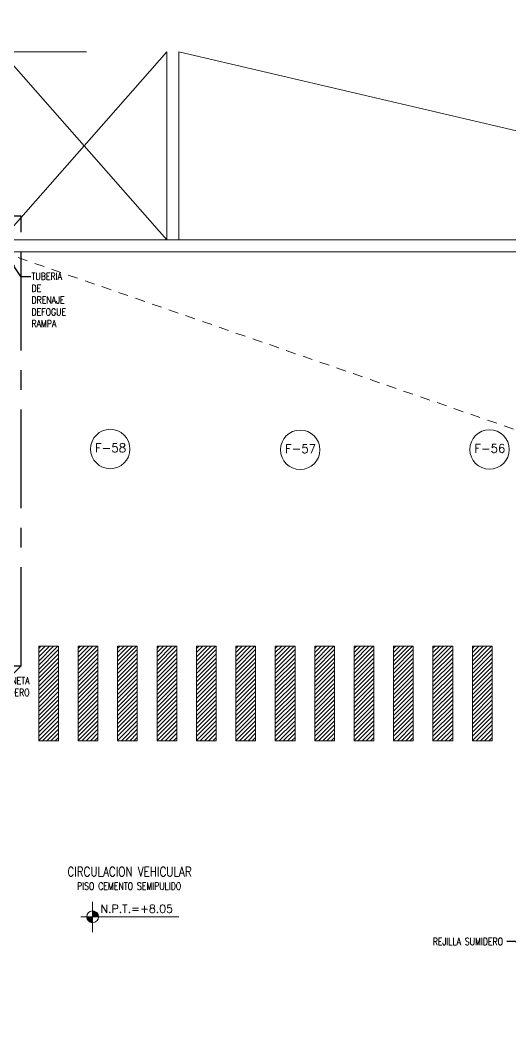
# Model space of a CAD drawing. Header units: millimetres. Extents: x 2085 to 2829, y 1352 to 1631.
# Drawn here: x 2164.4 to 2170.62, y 1369.38 to 1382.03 of the extents above; entities that cross this region are included whole.
import ezdxf
from ezdxf import colors
from ezdxf.entities.mleader import LeaderData, LeaderLine
from ezdxf.enums import TextEntityAlignment as Align
from ezdxf.math import Vec2, Vec3

# ---------------------------------------------------------------- set-up
doc = ezdxf.new("R2010")
doc.units = ezdxf.units.MM
doc.linetypes.add('CENTER', pattern=[2, 1.25, -0.25, 0.25, -0.25])
doc.linetypes.add('HIDDEN2', pattern=[0.1875, 0.125, -0.0625])
doc.layers.get('0').update_dxf_attribs({"color": 251, "lineweight": 9})
for name, color, linetype, lineweight in [('A-MURO BAJO', 251, 'Continuous', 9), ('A-NIVELES-NPT', 251, 'Continuous', 9), ('A-NUMERO ESTAC', 251, 'Continuous', 13), ('A-PROYECCIONES', 251, 'HIDDEN2', 9), ('A-TEXTO-ACABADO PISO', 251, 'Continuous', 13), ('A-TEXTO-AMBIENTES', 251, 'Continuous', 9), ('A-TEXTO-INDICACIONES', 251, 'Continuous', 13), ('A_50_CortesElev', 251, 'CENTER', 13), ('CIRCULACION PEATONAL', 251, 'Continuous', 13)]:
    doc.layers.add(name, color=color, linetype=linetype, lineweight=lineweight)
doc.styles.add('R80', font='romans.shx', dxfattribs={"width": 0.8, "oblique": 15, "height": 0.1})
doc.styles.add('ROMANS', font='romans.shx', dxfattribs={"width": 0.8})
doc.styles.add('TXT_COTAS', font='romans.shx', dxfattribs={"width": 0.8})

# ---------------------------------------------------------------- blocks, each defined once
blk = doc.blocks.new('*U115')
at = {"layer": 'CIRCULACION PEATONAL'}
h = blk.add_hatch(dxfattribs=at)
h.set_pattern_fill('ANSI31', color=256, scale=0.3)
h.set_pattern_definition([(45, (40.750368, 0), (-0.0265165, 0.0265165), [])])
h.paths.add_polyline_path([(41.047, 0.228), (40.797, 0.228), (40.797, -0.972), (41.047, -0.972)])
h = blk.add_hatch(dxfattribs=at)
h.set_pattern_fill('ANSI31', color=256, scale=0.3)
h.set_pattern_definition([(45, (41.250368, 0), (-0.0265165, 0.0265165), [])])
h.paths.add_polyline_path([(41.547, 0.228), (41.297, 0.228), (41.297, -0.972), (41.547, -0.972)])
h = blk.add_hatch(dxfattribs=at)
h.set_pattern_fill('ANSI31', color=256, scale=0.3)
h.set_pattern_definition([(45, (41.750368, 0), (-0.0265165, 0.0265165), [])])
h.paths.add_polyline_path([(42.047, 0.228), (41.797, 0.228), (41.797, -0.972), (42.047, -0.972)])
h = blk.add_hatch(dxfattribs=at)
h.set_pattern_fill('ANSI31', color=256, scale=0.3)
h.set_pattern_definition([(45, (42.250368, 0), (-0.0265165, 0.0265165), [])])
h.paths.add_polyline_path([(42.547, 0.228), (42.297, 0.228), (42.297, -0.972), (42.547, -0.972)])
h = blk.add_hatch(dxfattribs=at)
h.set_pattern_fill('ANSI31', color=256, scale=0.3)
h.set_pattern_definition([(45, (42.750368, 0), (-0.0265165, 0.0265165), [])])
h.paths.add_polyline_path([(43.047, 0.228), (42.797, 0.228), (42.797, -0.972), (43.047, -0.972)])
h = blk.add_hatch(dxfattribs=at)
h.set_pattern_fill('ANSI31', color=256, scale=0.3)
h.set_pattern_definition([(45, (43.250368, 0), (-0.0265165, 0.0265165), [])])
h.paths.add_polyline_path([(43.547, 0.228), (43.297, 0.228), (43.297, -0.972), (43.547, -0.972)])
h = blk.add_hatch(dxfattribs=at)
h.set_pattern_fill('ANSI31', color=256, scale=0.3)
h.set_pattern_definition([(45, (43.750368, 0), (-0.0265165, 0.0265165), [])])
h.paths.add_polyline_path([(44.047, 0.228), (43.797, 0.228), (43.797, -0.972), (44.047, -0.972)])
h = blk.add_hatch(dxfattribs=at)
h.set_pattern_fill('ANSI31', color=256, scale=0.3)
h.set_pattern_definition([(45, (44.250368, 0), (-0.0265165, 0.0265165), [])])
h.paths.add_polyline_path([(44.547, 0.228), (44.297, 0.228), (44.297, -0.972), (44.547, -0.972)])
h = blk.add_hatch(dxfattribs=at)
h.set_pattern_fill('ANSI31', color=256, scale=0.3)
h.set_pattern_definition([(45, (44.750368, 0), (-0.0265165, 0.0265165), [])])
h.paths.add_polyline_path([(45.047, 0.228), (44.797, 0.228), (44.797, -0.972), (45.047, -0.972)])
h = blk.add_hatch(dxfattribs=at)
h.set_pattern_fill('ANSI31', color=256, scale=0.3)
h.set_pattern_definition([(45, (45.250368, 0), (-0.0265165, 0.0265165), [])])
h.paths.add_polyline_path([(45.547, 0.228), (45.297, 0.228), (45.297, -0.972), (45.547, -0.972)])
h = blk.add_hatch(dxfattribs=at)
h.set_pattern_fill('ANSI31', color=256, scale=0.3)
h.set_pattern_definition([(45, (45.750368, 0), (-0.0265165, 0.0265165), [])])
h.paths.add_polyline_path([(46.047, 0.228), (45.797, 0.228), (45.797, -0.972), (46.047, -0.972)])
h = blk.add_hatch(dxfattribs=at)
h.set_pattern_fill('ANSI31', color=256, scale=0.3)
h.set_pattern_definition([(45, (46.250368, 0), (-0.0265165, 0.0265165), [])])
h.paths.add_polyline_path([(46.547, 0.228), (46.297, 0.228), (46.297, -0.972), (46.547, -0.972)])
for points in [[(40.797, -0.972), (41.047, -0.972), (41.047, 0.228), (40.797, 0.228)], [(41.297, -0.972), (41.547, -0.972), (41.547, 0.228), (41.297, 0.228)], [(41.797, -0.972), (42.047, -0.972), (42.047, 0.228), (41.797, 0.228)], [(42.297, -0.972), (42.547, -0.972), (42.547, 0.228), (42.297, 0.228)], [(42.797, -0.972), (43.047, -0.972), (43.047, 0.228), (42.797, 0.228)], [(43.297, -0.972), (43.547, -0.972), (43.547, 0.228), (43.297, 0.228)], [(43.797, -0.972), (44.047, -0.972), (44.047, 0.228), (43.797, 0.228)], [(44.297, -0.972), (44.547, -0.972), (44.547, 0.228), (44.297, 0.228)], [(44.797, -0.972), (45.047, -0.972), (45.047, 0.228), (44.797, 0.228)], [(45.297, -0.972), (45.547, -0.972), (45.547, 0.228), (45.297, 0.228)], [(45.797, -0.972), (46.047, -0.972), (46.047, 0.228), (45.797, 0.228)], [(46.297, -0.972), (46.547, -0.972), (46.547, 0.228), (46.297, 0.228)]]:
    blk.add_lwpolyline(points, close=True, dxfattribs=at)
blk = doc.blocks.new('SIM NIVEL PLANTA')
at = {"linetype": 'Continuous'}
h = blk.add_hatch(dxfattribs=at)
h.set_pattern_fill('_USER', color=256, scale=0.099996, angle=45, style=0, pattern_type=0)
h.set_pattern_definition([(45, (35396.10581, 26516.4892), (-0.0707080889, 0.0707080889), [])])
h.paths.add_polyline_path([(-17.03, 0), (-15.53, 0, 0.409209), (-17.03, 1.47)])
h.paths.add_polyline_path([(-18.53, 0, 0.419236), (-17.03, -1.53), (-17.03, 0)])
for p, q in [((-17.03, -3.97), (-17.03, 3.72)), ((4.81, 0), (-20, 0))]:
    blk.add_line(p, q)
blk.add_circle((-17.03, -0.03), 1.5, dxfattribs=at)
at = {"style": 'R80'}
blk.add_attdef('N.P.T.+0.00', text='', height=2.03, dxfattribs=at).set_placement((-5.83, 2.01), align=Align.MIDDLE_CENTER)
blk = doc.blocks.new('EJE')
at = {"linetype": 'Continuous'}
blk.add_circle((0, 0), 0.5, dxfattribs=at)
at = {"layer": 'A-TEXTO-INDICACIONES', "style": 'ROMANS'}
blk.add_attdef('EJE', text='', height=0.22, rotation=0, dxfattribs=at).set_placement((0.007, 0.028), align=Align.MIDDLE_CENTER)

msp = doc.modelspace()

# ---------------------------------------------------------------- linework, layer by layer
msp.add_lwpolyline([(2114.545, 1381.747), (2138.896, 1381.626), (2138.966, 1382.03), (2139.054, 1381.238), (2139.102, 1381.626), (2165.245, 1381.626)])
at = {"color": 1}
msp.add_lwpolyline([(2114.546, 1381.744), (2138.898, 1381.624), (2138.967, 1382.027), (2139.055, 1381.235), (2139.103, 1381.624), (2165.246, 1381.624)], dxfattribs=at)
at = {"layer": 'A-MURO BAJO'}
for p, q in [((2164.166, 1381.626, 0), (2166.266, 1379.24, 0)), ((2166.266, 1381.626, 0), (2164.166, 1379.24, 0)), ((2166.266, 1381.626, 0), (2166.266, 1379.24, 0)), ((2166.416, 1379.24, 0), (2166.416, 1381.626, 0)), ((2166.416, 1381.626, 0), (2176.616, 1379.24, 0))]:
    msp.add_line(p, q, dxfattribs=at)
for points in [[(2164.164, 1379.24), (2170.699, 1379.24), (2170.699, 1379.74), (2171.299, 1379.74), (2171.299, 1379.24), (2189.166, 1379.24)], [(2164.164, 1379.09), (2189.166, 1379.09)]]:
    msp.add_lwpolyline(points, dxfattribs=at)
at = {"layer": 'A-PROYECCIONES'}
msp.add_line((2164.164, 1379.09), (2210.419, 1363.09), dxfattribs=at)
at = {"layer": 'A_50_CortesElev', "lineweight": 30}
msp.add_lwpolyline([(2159.964, 1373.84), (2164.416, 1373.84), (2164.416, 1379.54), (2159.964, 1379.54)], close=True, dxfattribs=at)
at = {"layer": 'A_50_CortesElev'}
msp.add_lwpolyline([(2164.416, 1373.84), (2143.202, 1352.627)], dxfattribs=at)

# ---------------------------------------------------------------- block references
at = {"rotation": 180.0005141974605}
msp.add_blockref('*U115', (2211.187, 1373.118), dxfattribs=at)
at = {"layer": 'A-NIVELES-NPT', "xscale": 0.05, "yscale": 0.05, "zscale": 0.05}
msp.add_blockref('SIM NIVEL PLANTA', (2166.174, 1370.661), dxfattribs=at).add_auto_attribs({'N.P.T.+0.00': 'N.P.T.=+8.05'})
at = {"layer": 'A-NUMERO ESTAC', "xscale": 0.5, "yscale": 0.5, "zscale": 0.5}
for p, values in [((2165.547, 1376.59, 0), {'EJE': 'F-58'}), ((2167.956, 1376.58), {'EJE': 'F-57'}), ((2170.357, 1376.584), {'EJE': 'F-56'})]:
    msp.add_blockref('EJE', p, dxfattribs=at).add_auto_attribs(values)

# ---------------------------------------------------------------- texts
at = {"layer": 'A-TEXTO-ACABADO PISO', "insert": (2165.786, 1371.093), "char_height": 0.09, "attachment_point": 2, "style": 'ROMANS'}
msp.add_mtext_dynamic_manual_height_columns('PISO CEMENTO SEMIPULIDO', width=1.58631, gutter_width=12.5, heights=[0], dxfattribs=at)
at = {"layer": 'A-TEXTO-AMBIENTES', "insert": (2165.791, 1371.231, 0), "char_height": 0.12, "width": 2.55621, "attachment_point": 5, "style": 'ROMANS'}
msp.add_mtext('CIRCULACION VEHICULAR', dxfattribs=at)

# ---------------------------------------------------------------- leaders
at = {"layer": 'A-TEXTO-INDICACIONES'}
ml = msp.add_multileader_mtext('Standard', dxfattribs=at)
ml.set_content('\\pxsm1,ql,t16;TUBERIA DE DRENAJE DEFOGUE RAMPA', color=256, style='ROMANS')
ml.set_leader_properties(color=7)
ml.build(insert=Vec2(0, 0))
ml.multileader.update_dxf_attribs({"dogleg_length": 1.307, "arrow_head_size": 0.13, "scale": 0.1})
ctx = ml.context
ctx.base_point, ctx.scale, ctx.char_height, ctx.arrow_head_size, ctx.landing_gap_size, ctx.plane_origin = Vec3(2164.538, 1378.778), 0.1, 0.09, 0.13, 0.01, Vec3(2164.329, 1378.409)
notes = []
notes.append((ctx, [(0, (1, 1, 0), (2164.407, 1378.778), (1, 0), 0.131, [(0, [(2164.249, 1379.011)], 0, [])])]))
ctx.mtext.insert, ctx.mtext.width, ctx.mtext.defined_height, ctx.mtext.flow_direction = Vec3(2164.548, 1378.823), 1.25953, 0.0437, 5
ml = msp.add_multileader_mtext('Standard', dxfattribs=at)
ml.set_content('CUNETA SUMIDERO', color=256, style='TXT_COTAS')
ml.set_leader_properties(color=7)
ml.build(insert=Vec2(0, 0))
ml.multileader.update_dxf_attribs({"dogleg_length": 0.11, "arrow_head_size": 0.07})
ctx = ml.context
ctx.base_point, ctx.char_height, ctx.arrow_head_size, ctx.landing_gap_size, ctx.plane_origin = Vec3(2163.955, 1373.653), 0.09, 0.07, 0.05, Vec3(2164.336, 1372.898)
ctx.text_align_type = 2
notes.append((ctx, [(0, (1, 1, 0), (2163.845, 1373.653), (1, 0), 0.11, [(0, [(2163.585, 1373.994)], 0, [])])]))
ctx.mtext.insert, ctx.mtext.width, ctx.mtext.alignment, ctx.mtext.flow_direction = Vec3(2164.523, 1373.698), 0.61428, 3, 5
ml = msp.add_multileader_mtext('Standard', dxfattribs=at)
ml.set_content('REJILLA SUMIDERO', color=256, style='TXT_COTAS')
ml.set_leader_properties(color=7)
ml.build(insert=Vec2(0, 0))
ml.multileader.update_dxf_attribs({"dogleg_length": 0.11, "arrow_head_size": 0.07})
ctx = ml.context
ctx.base_point, ctx.char_height, ctx.arrow_head_size, ctx.landing_gap_size, ctx.plane_origin = Vec3(2169.494, 1370.346), 0.09, 0.07, 0.05, Vec3(2169.895, 1369.821)
ctx.text_align_type = 2
notes.append((ctx, [(1, (1, 1, 0), (2170.688, 1370.346), (-1, 0), 0.11, [(0, [(2171.07, 1369.952)], 0, [])])]))
ctx.mtext.insert, ctx.mtext.width, ctx.mtext.alignment, ctx.mtext.flow_direction = Vec3(2170.528, 1370.391), 1.01201, 3, 5
for ctx, leaders in notes:
    for number, flags, end, landing, length, lines in leaders:
        leader = LeaderData()
        leader.index, (leader.has_last_leader_line, leader.has_dogleg_vector, leader.attachment_direction) = number, flags
        leader.last_leader_point, leader.dogleg_vector, leader.dogleg_length = Vec3(end), Vec3(landing), length
        for number, points, colour, breaks in lines:
            line = LeaderLine()
            line.index, line.vertices, line.color, line.breaks = number, Vec3.list(points), colors.encode_raw_color(colour), breaks
            leader.lines.append(line)
        ctx.leaders.append(leader)

doc.saveas('drawing.dxf')
